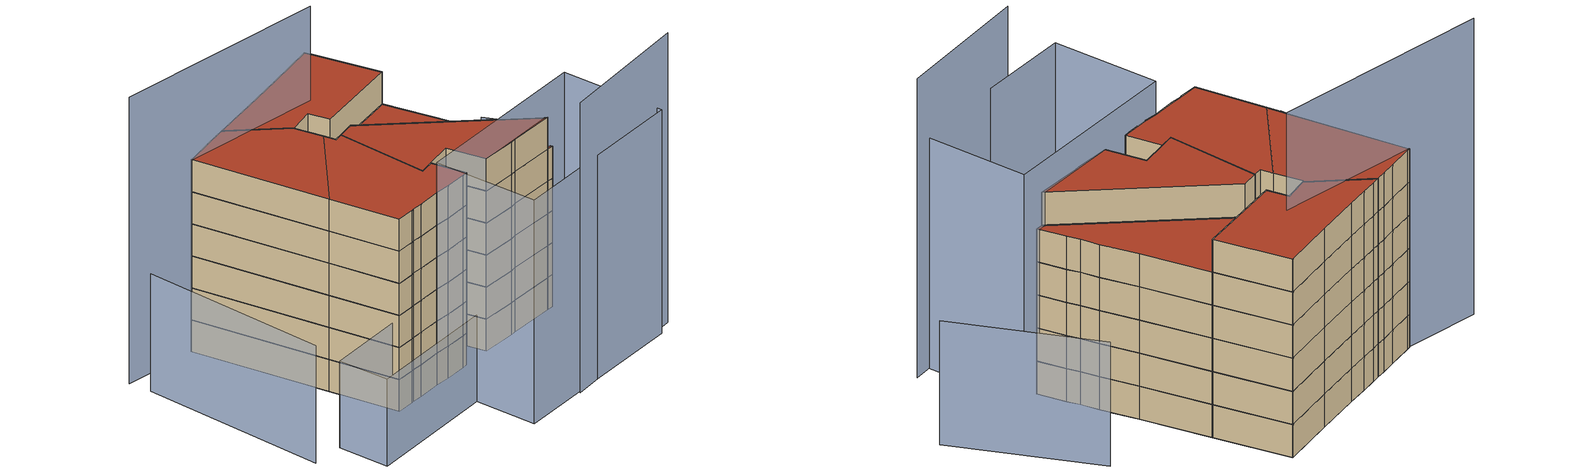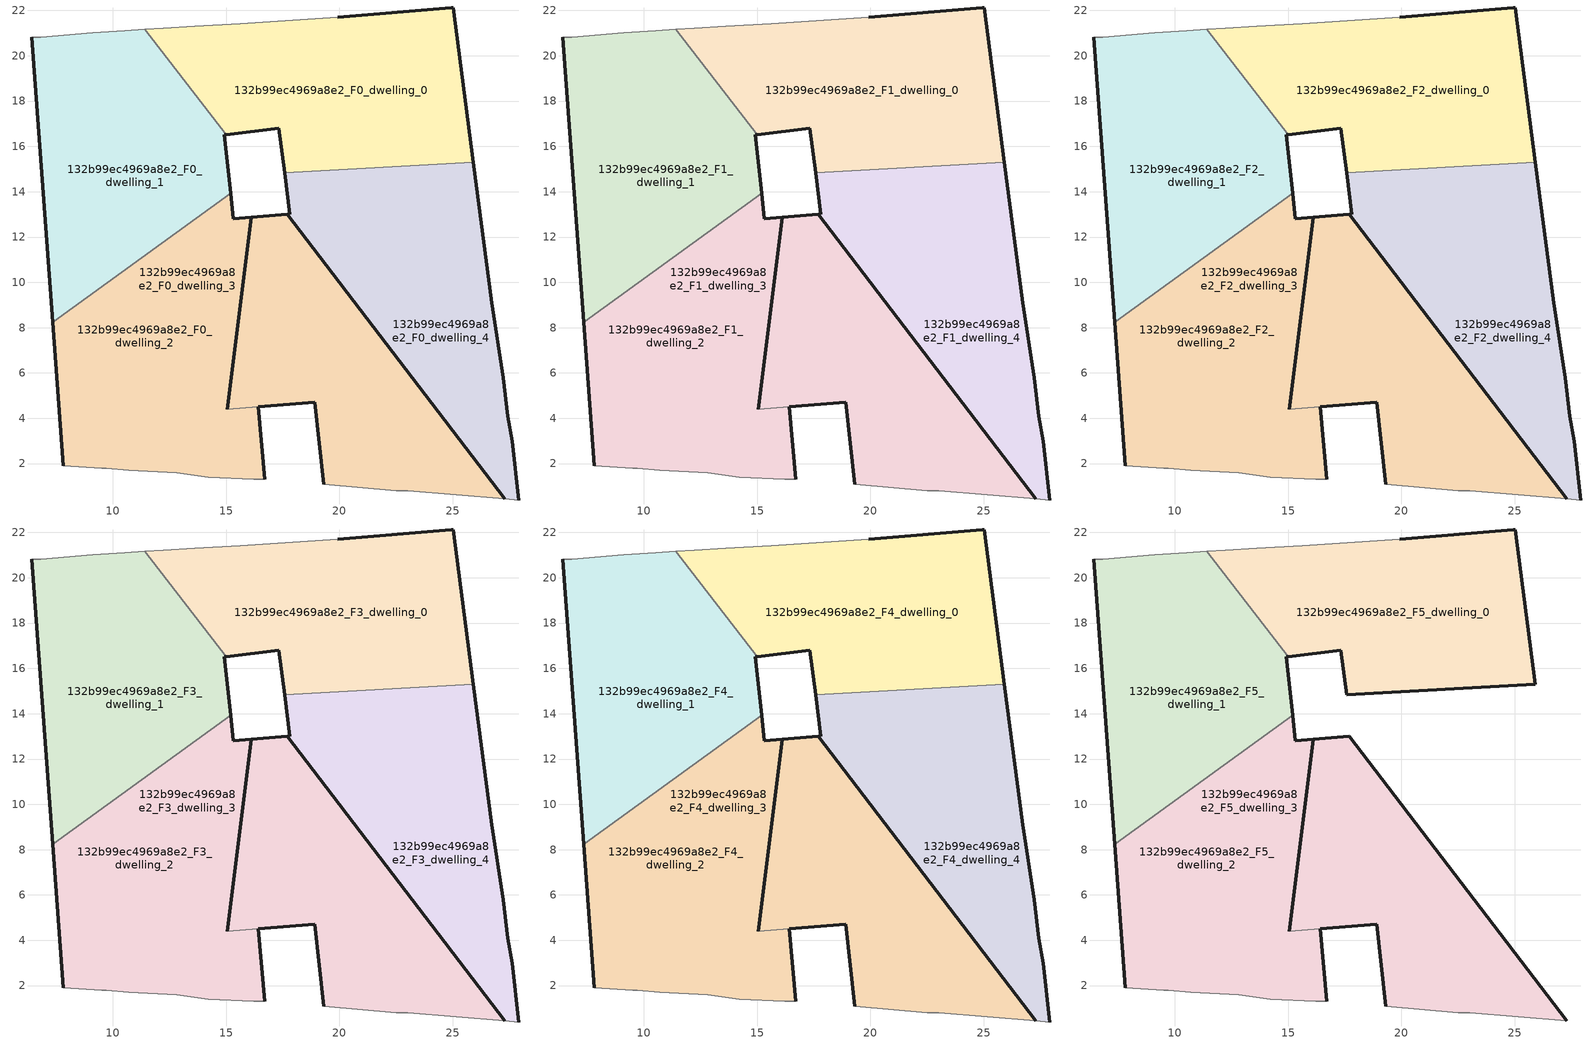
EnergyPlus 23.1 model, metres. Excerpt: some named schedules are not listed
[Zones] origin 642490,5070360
132b99ec4969a8e2_F0_dwelling_0
 floor ground (EU_floor_Construction): 25.91,15.31 25.02,22.11 24.93,22.11 19.92,21.71 15.62,21.41 13.62,21.31 12.21,21.21 11.42,21.17 15,16.52 17.32,16.81 17.57,14.84 z0
 wall outside (EU_wall_Construction): 19.92,21.71 24.93,22.11 25.02,22.11 25.91,15.31 / 17.57,14.84 17.32,16.81 15,16.52 z0:3
 wall adiabatic (EU_wall_Construction): 11.42,21.17 12.21,21.21 13.62,21.31 15.62,21.41 19.92,21.71 z0:3
 wall to 132b99ec4969a8e2_F0_dwelling_4 (EU_wall_Construction): 25.91,15.31 17.57,14.84 z0:3
 wall to 132b99ec4969a8e2_F0_dwelling_1 (EU_wall_Construction): 15,16.52 11.42,21.17 z0:3
132b99ec4969a8e2_F0_dwelling_1
 floor ground (EU_floor_Construction): 15.19,13.93 14.92,16.51 15,16.52 11.42,21.17 10.51,21.11 9.11,21.01 6.81,20.81 6.41,20.81 7.34,8.24 z0
 wall outside (EU_wall_Construction): 15,16.52 14.92,16.51 15.19,13.93 / 7.34,8.24 6.41,20.81 z0:3
 wall adiabatic (EU_wall_Construction): 6.41,20.81 6.81,20.81 9.11,21.01 10.51,21.11 11.42,21.17 z0:3
 wall to 132b99ec4969a8e2_F0_dwelling_2 (EU_wall_Construction): 15.19,13.93 7.34,8.24 z0:3
132b99ec4969a8e2_F0_dwelling_2
 floor ground (EU_floor_Construction): 16.71,1.3 16.41,4.5 15.04,4.39 16.02,12.15 16.11,12.87 15.31,12.81 15.19,13.93 7.34,8.24 7.81,1.9 9.51,1.8 9.71,1.8 10.71,1.7 12.81,1.6 14.21,1.4 16.21,1.3 z0; 15.04,4.39 16.11,12.87 16.02,12.15 z0; 27.3,0.44 17.7,13 16.11,12.87 15.04,4.39 16.41,4.5 16.42,4.5 18.92,4.7 19.31,1.09 22.52,0.79 23.02,0.79 z0
 wall outside (EU_wall_Construction): 7.81,1.9 7.34,8.24 / 15.19,13.93 15.31,12.81 16.11,12.87 15.05,4.39 / 16.41,4.5 16.71,1.3 z0:3
 wall adiabatic (EU_wall_Construction): 16.71,1.3 16.21,1.3 14.21,1.4 12.81,1.6 10.71,1.7 9.71,1.8 9.51,1.8 7.81,1.9 z0:3
 wall to 132b99ec4969a8e2_F0_dwelling_3 (EU_wall_Construction): 15.04,4.39 16.41,4.5 z0:3
132b99ec4969a8e2_F0_dwelling_3
 floor ground (EU_floor_Construction): 16.71,1.3 16.41,4.5 15.04,4.39 16.02,12.15 16.11,12.87 15.31,12.81 15.19,13.93 7.34,8.24 7.81,1.9 9.51,1.8 9.71,1.8 10.71,1.7 12.81,1.6 14.21,1.4 16.21,1.3 z0; 15.04,4.39 16.11,12.87 16.02,12.15 z0; 27.3,0.44 17.7,13 16.11,12.87 15.04,4.39 16.41,4.5 16.42,4.5 18.92,4.7 19.31,1.09 22.52,0.79 23.02,0.79 z0
 wall outside (EU_wall_Construction): 15.05,4.39 16.02,12.15 16.11,12.87 17.7,13 / 19.31,1.09 18.92,4.7 16.42,4.5 16.41,4.5 / 17.71,13 27.3,0.44 z0:3
 wall adiabatic (EU_wall_Construction): 27.3,0.44 23.02,0.79 22.52,0.79 19.31,1.09 z0:3
132b99ec4969a8e2_F0_dwelling_4
 floor ground (EU_floor_Construction): 27.92,0.39 27.62,3 27.42,4.1 27.22,5.8 26.72,9.1 25.91,15.31 17.57,14.84 17.82,13 17.7,13 27.3,0.44 z0
 wall outside (EU_wall_Construction): 17.7,13 17.82,13 17.57,14.84 / 25.91,15.31 26.72,9.1 27.22,5.8 27.42,4.1 27.62,3 27.92,0.39 / 27.3,0.44 17.71,13 z0:3
 wall adiabatic (EU_wall_Construction): 27.92,0.39 27.3,0.44 z0:3
132b99ec4969a8e2_F1_dwelling_0
 floor to 132b99ec4969a8e2_F0_dwelling_0 (EU_floor_Construction): 25.91,15.31 25.02,22.11 24.92,22.11 19.92,21.71 15.62,21.41 13.62,21.31 12.21,21.21 11.42,21.17 15,16.52 17.32,16.81 17.57,14.84 z3
 wall outside (EU_wall_Construction): 19.92,21.71 24.93,22.11 25.02,22.11 25.91,15.31 / 17.57,14.84 17.32,16.81 15,16.52 z3:6
 wall adiabatic (EU_wall_Construction): 11.42,21.17 12.21,21.21 13.62,21.31 15.62,21.41 19.92,21.71 z3:6
 wall to 132b99ec4969a8e2_F1_dwelling_4 (EU_wall_Construction): 25.91,15.31 17.57,14.84 z3:6
 wall to 132b99ec4969a8e2_F1_dwelling_1 (EU_wall_Construction): 15,16.52 11.42,21.17 z3:6
132b99ec4969a8e2_F1_dwelling_1
 floor to 132b99ec4969a8e2_F0_dwelling_1 (EU_floor_Construction): 15.19,13.93 14.92,16.51 15,16.52 11.42,21.17 10.51,21.11 9.11,21.01 6.81,20.81 6.41,20.81 7.34,8.24 z3
 wall outside (EU_wall_Construction): 15,16.52 14.92,16.51 15.19,13.93 / 7.34,8.24 6.41,20.81 z3:6
 wall adiabatic (EU_wall_Construction): 6.41,20.81 6.81,20.81 9.11,21.01 10.51,21.11 11.42,21.17 z3:6
 wall to 132b99ec4969a8e2_F1_dwelling_2 (EU_wall_Construction): 15.19,13.93 7.34,8.24 z3:6
132b99ec4969a8e2_F1_dwelling_2
 floor outside (EU_floor_Construction): 27.3,0.44 17.7,13 16.11,12.87 15.04,4.39 16.41,4.5 16.42,4.5 18.92,4.7 19.31,1.09 22.52,0.79 23.02,0.79 z3; 16.71,1.3 16.41,4.5 15.04,4.39 16.02,12.15 16.11,12.87 15.31,12.81 15.19,13.93 7.34,8.24 7.81,1.9 9.51,1.8 9.71,1.8 10.71,1.7 12.81,1.6 14.21,1.4 16.21,1.3 z3; 15.04,4.39 16.11,12.87 16.02,12.15 z3
 wall outside (EU_wall_Construction): 7.81,1.9 7.34,8.24 / 15.19,13.93 15.31,12.81 16.11,12.87 15.05,4.39 / 16.41,4.5 16.71,1.3 z3:6
 wall adiabatic (EU_wall_Construction): 16.71,1.3 16.21,1.3 14.21,1.4 12.81,1.6 10.71,1.7 9.71,1.8 9.51,1.8 7.81,1.9 z3:6
 wall to 132b99ec4969a8e2_F1_dwelling_3 (EU_wall_Construction): 15.04,4.39 16.41,4.5 z3:6
132b99ec4969a8e2_F1_dwelling_3
 floor to 132b99ec4969a8e2_F0_dwelling_3 (EU_floor_Construction): 16.71,1.3 16.41,4.5 15.04,4.39 16.02,12.15 16.11,12.87 15.31,12.81 15.19,13.93 7.34,8.24 7.81,1.9 9.51,1.8 9.71,1.8 10.71,1.7 12.81,1.6 14.21,1.4 16.21,1.3 z3; 15.04,4.39 16.11,12.87 16.02,12.15 z3; 27.3,0.44 17.7,13 16.11,12.87 15.04,4.39 16.41,4.5 16.42,4.5 18.92,4.7 19.31,1.09 22.52,0.79 23.02,0.79 z3
 wall outside (EU_wall_Construction): 15.05,4.39 16.02,12.15 16.11,12.87 17.7,13 / 19.31,1.09 18.92,4.7 16.42,4.5 16.41,4.5 / 17.71,13 27.3,0.44 z3:6
 wall adiabatic (EU_wall_Construction): 27.3,0.44 23.02,0.79 22.52,0.79 19.31,1.09 z3:6
132b99ec4969a8e2_F1_dwelling_4
 floor to 132b99ec4969a8e2_F0_dwelling_4 (EU_floor_Construction): 27.92,0.39 27.62,3 27.42,4.1 27.22,5.8 26.72,9.1 25.91,15.31 17.57,14.84 17.82,13 17.7,13 27.3,0.44 z3
 wall outside (EU_wall_Construction): 17.7,13 17.82,13 17.57,14.84 / 25.91,15.31 26.72,9.1 27.22,5.8 27.42,4.1 27.62,3 27.92,0.39 / 27.3,0.44 17.71,13 z3:6
 wall adiabatic (EU_wall_Construction): 27.92,0.39 27.3,0.44 z3:6
132b99ec4969a8e2_F2_dwelling_0
 floor to 132b99ec4969a8e2_F1_dwelling_0 (EU_floor_Construction): 25.91,15.31 25.02,22.11 24.92,22.11 19.92,21.71 15.62,21.41 13.62,21.31 12.21,21.21 11.42,21.17 15,16.52 17.32,16.81 17.57,14.84 z6
 wall outside (EU_wall_Construction): 19.92,21.71 24.93,22.11 25.02,22.11 25.91,15.31 / 17.57,14.84 17.32,16.81 15,16.52 z6:9
 wall adiabatic (EU_wall_Construction): 11.42,21.17 12.21,21.21 13.62,21.31 15.62,21.41 19.92,21.71 z6:9
 wall to 132b99ec4969a8e2_F2_dwelling_4 (EU_wall_Construction): 25.91,15.31 17.57,14.84 z6:9
 wall to 132b99ec4969a8e2_F2_dwelling_1 (EU_wall_Construction): 15,16.52 11.42,21.17 z6:9
132b99ec4969a8e2_F2_dwelling_1
 floor to 132b99ec4969a8e2_F1_dwelling_1 (EU_floor_Construction): 15.19,13.93 14.92,16.51 15,16.52 11.42,21.17 10.51,21.11 9.11,21.01 6.81,20.81 6.41,20.81 7.34,8.24 z6
 wall outside (EU_wall_Construction): 15,16.52 14.92,16.51 15.19,13.93 / 7.34,8.24 6.41,20.81 z6:9
 wall adiabatic (EU_wall_Construction): 6.41,20.81 6.81,20.81 9.11,21.01 10.51,21.11 11.42,21.17 z6:9
 wall to 132b99ec4969a8e2_F2_dwelling_2 (EU_wall_Construction): 15.19,13.93 7.34,8.24 z6:9
132b99ec4969a8e2_F2_dwelling_2
 floor outside (EU_floor_Construction): 27.3,0.44 17.7,13 16.11,12.87 15.04,4.39 16.41,4.5 16.42,4.5 18.92,4.7 19.31,1.09 22.52,0.79 23.02,0.79 z6; 16.71,1.3 16.41,4.5 15.04,4.39 16.02,12.15 16.11,12.87 15.31,12.81 15.19,13.93 7.34,8.24 7.81,1.9 9.51,1.8 9.71,1.8 10.71,1.7 12.81,1.6 14.21,1.4 16.21,1.3 z6; 15.04,4.39 16.11,12.87 16.02,12.15 z6
 wall outside (EU_wall_Construction): 7.81,1.9 7.34,8.24 / 15.19,13.93 15.31,12.81 16.11,12.87 15.05,4.39 / 16.41,4.5 16.71,1.3 z6:9
 wall adiabatic (EU_wall_Construction): 16.71,1.3 16.21,1.3 14.21,1.4 12.81,1.6 10.71,1.7 9.71,1.8 9.51,1.8 7.81,1.9 z6:9
 wall to 132b99ec4969a8e2_F2_dwelling_3 (EU_wall_Construction): 15.04,4.39 16.41,4.5 z6:9
132b99ec4969a8e2_F2_dwelling_3
 floor to 132b99ec4969a8e2_F1_dwelling_3 (EU_floor_Construction): 16.71,1.3 16.41,4.5 15.04,4.39 16.02,12.15 16.11,12.87 15.31,12.81 15.19,13.93 7.34,8.24 7.81,1.9 9.51,1.8 9.71,1.8 10.71,1.7 12.81,1.6 14.21,1.4 16.21,1.3 z6; 15.04,4.39 16.11,12.87 16.02,12.15 z6; 27.3,0.44 17.7,13 16.11,12.87 15.04,4.39 16.41,4.5 16.42,4.5 18.92,4.7 19.31,1.09 22.52,0.79 23.02,0.79 z6
 wall outside (EU_wall_Construction): 15.05,4.39 16.02,12.15 16.11,12.87 17.7,13 / 19.31,1.09 18.92,4.7 16.42,4.5 16.41,4.5 / 17.71,13 27.3,0.44 z6:9
 wall adiabatic (EU_wall_Construction): 27.3,0.44 23.02,0.79 22.52,0.79 19.31,1.09 z6:9
132b99ec4969a8e2_F2_dwelling_4
 floor to 132b99ec4969a8e2_F1_dwelling_4 (EU_floor_Construction): 27.92,0.39 27.62,3 27.42,4.1 27.22,5.8 26.72,9.1 25.91,15.31 17.57,14.84 17.82,13 17.7,13 27.3,0.44 z6
 wall outside (EU_wall_Construction): 17.7,13 17.82,13 17.57,14.84 / 25.91,15.31 26.72,9.1 27.22,5.8 27.42,4.1 27.62,3 27.92,0.39 / 27.3,0.44 17.71,13 z6:9
 wall adiabatic (EU_wall_Construction): 27.92,0.39 27.3,0.44 z6:9
132b99ec4969a8e2_F3_dwelling_0
 floor to 132b99ec4969a8e2_F2_dwelling_0 (EU_floor_Construction): 25.91,15.31 25.02,22.11 24.92,22.11 19.92,21.71 15.62,21.41 13.62,21.31 12.21,21.21 11.42,21.17 15,16.52 17.32,16.81 17.57,14.84 z9
 wall outside (EU_wall_Construction): 19.92,21.71 24.93,22.11 25.02,22.11 25.91,15.31 / 17.57,14.84 17.32,16.81 15,16.52 z9:12
 wall adiabatic (EU_wall_Construction): 11.42,21.17 12.21,21.21 13.62,21.31 15.62,21.41 19.92,21.71 z9:12
 wall to 132b99ec4969a8e2_F3_dwelling_4 (EU_wall_Construction): 25.91,15.31 17.57,14.84 z9:12
 wall to 132b99ec4969a8e2_F3_dwelling_1 (EU_wall_Construction): 15,16.52 11.42,21.17 z9:12
132b99ec4969a8e2_F3_dwelling_1
 floor to 132b99ec4969a8e2_F2_dwelling_1 (EU_floor_Construction): 15.19,13.93 14.92,16.51 15,16.52 11.42,21.17 10.51,21.11 9.11,21.01 6.81,20.81 6.41,20.81 7.34,8.24 z9
 wall outside (EU_wall_Construction): 15,16.52 14.92,16.51 15.19,13.93 / 7.34,8.24 6.41,20.81 z9:12
 wall adiabatic (EU_wall_Construction): 6.41,20.81 6.81,20.81 9.11,21.01 10.51,21.11 11.42,21.17 z9:12
 wall to 132b99ec4969a8e2_F3_dwelling_2 (EU_wall_Construction): 15.19,13.93 7.34,8.24 z9:12
132b99ec4969a8e2_F3_dwelling_2
 floor outside (EU_floor_Construction): 27.3,0.44 17.7,13 16.11,12.87 15.04,4.39 16.41,4.5 16.42,4.5 18.92,4.7 19.31,1.09 22.52,0.79 23.02,0.79 z9; 16.71,1.3 16.41,4.5 15.04,4.39 16.02,12.15 16.11,12.87 15.31,12.81 15.19,13.93 7.34,8.24 7.81,1.9 9.51,1.8 9.71,1.8 10.71,1.7 12.81,1.6 14.21,1.4 16.21,1.3 z9; 15.04,4.39 16.11,12.87 16.02,12.15 z9
 wall outside (EU_wall_Construction): 7.81,1.9 7.34,8.24 / 15.19,13.93 15.31,12.81 16.11,12.87 15.05,4.39 / 16.41,4.5 16.71,1.3 z9:12
 wall adiabatic (EU_wall_Construction): 16.71,1.3 16.21,1.3 14.21,1.4 12.81,1.6 10.71,1.7 9.71,1.8 9.51,1.8 7.81,1.9 z9:12
 wall to 132b99ec4969a8e2_F3_dwelling_3 (EU_wall_Construction): 15.04,4.39 16.41,4.5 z9:12
132b99ec4969a8e2_F3_dwelling_3
 floor to 132b99ec4969a8e2_F2_dwelling_3 (EU_floor_Construction): 16.71,1.3 16.41,4.5 15.04,4.39 16.02,12.15 16.11,12.87 15.31,12.81 15.19,13.93 7.34,8.24 7.81,1.9 9.51,1.8 9.71,1.8 10.71,1.7 12.81,1.6 14.21,1.4 16.21,1.3 z9; 15.04,4.39 16.11,12.87 16.02,12.15 z9; 27.3,0.44 17.7,13 16.11,12.87 15.04,4.39 16.41,4.5 16.42,4.5 18.92,4.7 19.31,1.09 22.52,0.79 23.02,0.79 z9
 wall outside (EU_wall_Construction): 15.05,4.39 16.02,12.15 16.11,12.87 17.7,13 / 19.31,1.09 18.92,4.7 16.42,4.5 16.41,4.5 / 17.71,13 27.3,0.44 z9:12
 wall adiabatic (EU_wall_Construction): 27.3,0.44 23.02,0.79 22.52,0.79 19.31,1.09 z9:12
132b99ec4969a8e2_F3_dwelling_4
 floor to 132b99ec4969a8e2_F2_dwelling_4 (EU_floor_Construction): 27.92,0.39 27.62,3 27.42,4.1 27.22,5.8 26.72,9.1 25.91,15.31 17.57,14.84 17.82,13 17.7,13 27.3,0.44 z9
 wall outside (EU_wall_Construction): 17.7,13 17.82,13 17.57,14.84 / 25.91,15.31 26.72,9.1 27.22,5.8 27.42,4.1 27.62,3 27.92,0.39 / 27.3,0.44 17.71,13 z9:12
 wall adiabatic (EU_wall_Construction): 27.92,0.39 27.3,0.44 z9:12
132b99ec4969a8e2_F4_dwelling_0
 floor to 132b99ec4969a8e2_F3_dwelling_0 (EU_floor_Construction): 25.91,15.31 25.02,22.11 24.92,22.11 19.92,21.71 15.62,21.41 13.62,21.31 12.21,21.21 11.42,21.17 15,16.52 17.32,16.81 17.57,14.84 z12
 wall outside (EU_wall_Construction): 19.92,21.71 24.93,22.11 25.02,22.11 25.91,15.31 / 17.57,14.84 17.32,16.81 15,16.52 z12:15
 wall adiabatic (EU_wall_Construction): 11.42,21.17 12.21,21.21 13.62,21.31 15.62,21.41 19.92,21.71 z12:15
 wall to 132b99ec4969a8e2_F4_dwelling_4 (EU_wall_Construction): 25.91,15.31 17.57,14.84 z12:15
 wall to 132b99ec4969a8e2_F4_dwelling_1 (EU_wall_Construction): 15,16.52 11.42,21.17 z12:15
132b99ec4969a8e2_F4_dwelling_1
 floor to 132b99ec4969a8e2_F3_dwelling_1 (EU_floor_Construction): 15.19,13.93 14.92,16.51 15,16.52 11.42,21.17 10.51,21.11 9.11,21.01 6.81,20.81 6.41,20.81 7.34,8.24 z12
 wall outside (EU_wall_Construction): 15,16.52 14.92,16.51 15.19,13.93 / 7.34,8.24 6.41,20.81 z12:15
 wall adiabatic (EU_wall_Construction): 6.41,20.81 6.81,20.81 9.11,21.01 10.51,21.11 11.42,21.17 z12:15
 wall to 132b99ec4969a8e2_F4_dwelling_2 (EU_wall_Construction): 15.19,13.93 7.34,8.24 z12:15
132b99ec4969a8e2_F4_dwelling_2
 floor outside (EU_floor_Construction): 27.3,0.44 17.7,13 16.11,12.87 15.04,4.39 16.41,4.5 16.42,4.5 18.92,4.7 19.31,1.09 22.52,0.79 23.02,0.79 z12; 16.71,1.3 16.41,4.5 15.04,4.39 16.02,12.15 16.11,12.87 15.31,12.81 15.19,13.93 7.34,8.24 7.81,1.9 9.51,1.8 9.71,1.8 10.71,1.7 12.81,1.6 14.21,1.4 16.21,1.3 z12; 15.04,4.39 16.11,12.87 16.02,12.15 z12
 wall outside (EU_wall_Construction): 7.81,1.9 7.34,8.24 / 15.19,13.93 15.31,12.81 16.11,12.87 15.05,4.39 / 16.41,4.5 16.71,1.3 z12:15
 wall adiabatic (EU_wall_Construction): 16.71,1.3 16.21,1.3 14.21,1.4 12.81,1.6 10.71,1.7 9.71,1.8 9.51,1.8 7.81,1.9 z12:15
 wall to 132b99ec4969a8e2_F4_dwelling_3 (EU_wall_Construction): 15.04,4.39 16.41,4.5 z12:15
132b99ec4969a8e2_F4_dwelling_3
 floor to 132b99ec4969a8e2_F3_dwelling_3 (EU_floor_Construction): 16.71,1.3 16.41,4.5 15.04,4.39 16.02,12.15 16.11,12.87 15.31,12.81 15.19,13.93 7.34,8.24 7.81,1.9 9.51,1.8 9.71,1.8 10.71,1.7 12.81,1.6 14.21,1.4 16.21,1.3 z12; 15.04,4.39 16.11,12.87 16.02,12.15 z12; 27.3,0.44 17.7,13 16.11,12.87 15.04,4.39 16.41,4.5 16.42,4.5 18.92,4.7 19.31,1.09 22.52,0.79 23.02,0.79 z12
 wall outside (EU_wall_Construction): 15.05,4.39 16.02,12.15 16.11,12.87 17.7,13 / 19.31,1.09 18.92,4.7 16.42,4.5 16.41,4.5 / 17.71,13 27.3,0.44 z12:15
 wall adiabatic (EU_wall_Construction): 27.3,0.44 23.02,0.79 22.52,0.79 19.31,1.09 z12:15
132b99ec4969a8e2_F4_dwelling_4
 floor to 132b99ec4969a8e2_F3_dwelling_4 (EU_floor_Construction): 27.92,0.39 27.62,3 27.42,4.1 27.22,5.8 26.72,9.1 25.91,15.31 17.57,14.84 17.82,13 17.7,13 27.3,0.44 z12
 wall outside (EU_wall_Construction): 17.7,13 17.82,13 17.57,14.84 / 25.91,15.31 26.72,9.1 27.22,5.8 27.42,4.1 27.62,3 27.92,0.39 / 27.3,0.44 17.71,13 z12:15
 wall adiabatic (EU_wall_Construction): 27.92,0.39 27.3,0.44 z12:15
 roof outside (EU_roof_Construction): 25.91,15.31 26.72,9.1 27.22,5.8 27.42,4.1 27.62,3 27.92,0.39 27.3,0.44 17.7,13 17.82,13 17.57,14.84 z15
132b99ec4969a8e2_F5_dwelling_0
 floor to 132b99ec4969a8e2_F4_dwelling_0 (EU_floor_Construction): 25.91,15.31 25.02,22.11 24.92,22.11 19.92,21.71 15.62,21.41 13.62,21.31 12.21,21.21 11.42,21.17 15,16.52 17.32,16.81 17.57,14.84 z15
 wall outside (EU_wall_Construction): 19.92,21.71 24.93,22.11 25.02,22.11 25.91,15.31 17.57,14.84 17.32,16.81 15,16.52 z15:18
 wall adiabatic (EU_wall_Construction): 11.42,21.17 12.21,21.21 13.62,21.31 15.62,21.41 19.92,21.71 z15:18
 wall to 132b99ec4969a8e2_F5_dwelling_1 (EU_wall_Construction): 15,16.52 11.42,21.17 z15:18
 roof outside (EU_roof_Construction): 25.02,22.11 25.91,15.31 17.57,14.84 17.32,16.81 15,16.52 11.42,21.17 12.21,21.21 13.62,21.31 15.62,21.41 19.92,21.71 24.93,22.11 z18
132b99ec4969a8e2_F5_dwelling_1
 floor to 132b99ec4969a8e2_F4_dwelling_1 (EU_floor_Construction): 15.19,13.93 14.92,16.51 15,16.52 11.42,21.17 10.51,21.11 9.11,21.01 6.81,20.81 6.41,20.81 7.34,8.24 z15
 wall outside (EU_wall_Construction): 15,16.52 14.92,16.51 15.19,13.93 / 7.34,8.24 6.41,20.81 z15:18
 wall adiabatic (EU_wall_Construction): 6.41,20.81 6.81,20.81 9.11,21.01 10.51,21.11 11.42,21.17 z15:18
 wall to 132b99ec4969a8e2_F5_dwelling_2 (EU_wall_Construction): 15.19,13.93 7.34,8.24 z15:18
 roof outside (EU_roof_Construction): 11.42,21.17 15,16.52 14.92,16.51 15.19,13.93 7.34,8.24 6.41,20.81 6.81,20.81 9.11,21.01 10.51,21.11 z18
132b99ec4969a8e2_F5_dwelling_2
 floor outside (EU_floor_Construction): 27.3,0.44 17.7,13 16.11,12.87 15.04,4.39 16.41,4.5 16.42,4.5 18.92,4.7 19.31,1.09 22.52,0.79 23.02,0.79 z15; 16.71,1.3 16.41,4.5 15.04,4.39 16.02,12.15 16.11,12.87 15.31,12.81 15.19,13.93 7.34,8.24 7.81,1.9 9.51,1.8 9.71,1.8 10.71,1.7 12.81,1.6 14.21,1.4 16.21,1.3 z15; 15.04,4.39 16.11,12.87 16.02,12.15 z15
 wall outside (EU_wall_Construction): 7.81,1.9 7.34,8.24 / 15.19,13.93 15.31,12.81 16.11,12.87 15.05,4.39 / 16.41,4.5 16.71,1.3 z15:18
 wall adiabatic (EU_wall_Construction): 16.71,1.3 16.21,1.3 14.21,1.4 12.81,1.6 10.71,1.7 9.71,1.8 9.51,1.8 7.81,1.9 z15:18
 wall to 132b99ec4969a8e2_F5_dwelling_3 (EU_wall_Construction): 15.04,4.39 16.41,4.5 z15:18
 roof outside (EU_roof_Construction): 16.11,12.87 15.04,4.39 16.02,12.15 z18; 16.11,12.87 16.02,12.15 15.04,4.39 16.41,4.5 16.71,1.3 16.21,1.3 14.21,1.4 12.81,1.6 10.71,1.7 9.71,1.8 9.51,1.8 7.81,1.9 7.34,8.24 15.19,13.93 15.31,12.81 z18; 17.7,13 27.3,0.44 23.02,0.79 22.52,0.79 19.31,1.09 18.92,4.7 16.42,4.5 16.41,4.5 15.04,4.39 16.11,12.87 z18
132b99ec4969a8e2_F5_dwelling_3
 floor to 132b99ec4969a8e2_F4_dwelling_3 (EU_floor_Construction): 16.71,1.3 16.41,4.5 15.04,4.39 16.02,12.15 16.11,12.87 15.31,12.81 15.19,13.93 7.34,8.24 7.81,1.9 9.51,1.8 9.71,1.8 10.71,1.7 12.81,1.6 14.21,1.4 16.21,1.3 z15; 15.04,4.39 16.11,12.87 16.02,12.15 z15; 27.3,0.44 17.7,13 16.11,12.87 15.04,4.39 16.41,4.5 16.42,4.5 18.92,4.7 19.31,1.09 22.52,0.79 23.02,0.79 z15
 wall outside (EU_wall_Construction): 15.05,4.39 16.02,12.15 16.11,12.87 17.7,13 27.3,0.44 / 19.31,1.09 18.92,4.7 16.42,4.5 16.41,4.5 z15:18
 wall adiabatic (EU_wall_Construction): 27.3,0.44 23.02,0.79 22.52,0.79 19.31,1.09 z15:18
 roof outside (EU_roof_Construction): 16.11,12.87 15.04,4.39 16.02,12.15 z18; 16.11,12.87 16.02,12.15 15.04,4.39 16.41,4.5 16.71,1.3 16.21,1.3 14.21,1.4 12.81,1.6 10.71,1.7 9.71,1.8 9.51,1.8 7.81,1.9 7.34,8.24 15.19,13.93 15.31,12.81 z18; 17.7,13 27.3,0.44 23.02,0.79 22.52,0.79 19.31,1.09 18.92,4.7 16.42,4.5 16.41,4.5 15.04,4.39 16.11,12.87 z18
shading: 18.11,-8.61 30.92,-8.61 z0:27.1; 29.22,-9.13 12.17,-8.11 / 12.17,-8.11 12.74,1.54 / 12.74,1.54 29.8,0.51 / 29.8,0.51 29.22,-9.13 z0:20.9; 12.61,-2.41 0.37,-1.8 / 0.37,-1.8 0.6,2.9 / 0.6,2.9 12.85,2.29 / 12.85,2.29 12.61,-2.41 z0:8.1; 38.23,-1.81 33.71,10.96 z0:11.2; -0.37,20.21 -2.41,3.2 z0:11; 19.18,17.78 -0.37,22.29 z0:26.8
[Building]
EU S2 Campaign: North Axis=0; Terrain=City; Solar Distribution=FullExterior
[Site:Location]
Lyon-Bron: Latitude=45.75; Longitude=5; Time Zone=1; Elevation=198
[SizingPeriod:WeatherFileDays]
AnnualSizingPeriod: Begin Month=1; Begin Day of Month=1; End Month=12; End Day of Month=31; Day of Week for Start Day=Monday; Use Weather File Daylight Saving Period=No; Use Weather File Rain and Snow Indicators=No
[MATERIAL]
EU_InternalMass_Material: Roughness=MediumRough; Thickness=0.1; Conductivity=1; Density=1800; Specific Heat=900; Thermal Absorptance=0.9; Solar Absorptance=0.7; Visible Absorptance=0.7
[MATERIAL:NOMASS] Roughness=MediumRough; Thermal Absorptance=0.9; Solar Absorptance=0.7; Visible Absorptance=0.7
Name | Thermal Resistance
EU_wall_NoMass | 0.776494
EU_roof_NoMass | 0.486893
EU_floor_NoMass | 0.421597
[CONSTRUCTION]
EU_wall_Construction: EU_wall_NoMass
EU_roof_Construction: EU_roof_NoMass
EU_floor_Construction: EU_floor_NoMass
EU_InternalMass_Construction: EU_InternalMass_Material
[ZONE] Type=1; Multiplier=1; Ceiling Height=autocalculate; Floor Area=autocalculate; Part of Total Floor Area=Yes
Name | Volume
132b99ec4969a8e2_F0_dwelling_0 | 224.459
132b99ec4969a8e2_F1_dwelling_0; 132b99ec4969a8e2_F2_dwelling_0; 132b99ec4969a8e2_F3_dwelling_0; 132b99ec4969a8e2_F4_dwelling_0; 132b99ec4969a8e2_F5_dwelling_0 | 224.457
132b99ec4969a8e2_F0_dwelling_1 | 224.477
132b99ec4969a8e2_F1_dwelling_1; 132b99ec4969a8e2_F2_dwelling_1; 132b99ec4969a8e2_F3_dwelling_1; 132b99ec4969a8e2_F4_dwelling_1; 132b99ec4969a8e2_F5_dwelling_1 | 224.478
132b99ec4969a8e2_F0_dwelling_2; 132b99ec4969a8e2_F1_dwelling_2; 132b99ec4969a8e2_F2_dwelling_2; 132b99ec4969a8e2_F3_dwelling_2; 132b99ec4969a8e2_F4_dwelling_2; 132b99ec4969a8e2_F5_dwelling_2; 132b99ec4969a8e2_F0_dwelling_3; 132b99ec4969a8e2_F1_dwelling_3; 132b99ec4969a8e2_F2_dwelling_3; 132b99ec4969a8e2_F3_dwelling_3; 132b99ec4969a8e2_F4_dwelling_3; 132b99ec4969a8e2_F5_dwelling_3 | 448.927
132b99ec4969a8e2_F0_dwelling_4 | 224.462
132b99ec4969a8e2_F1_dwelling_4; 132b99ec4969a8e2_F2_dwelling_4; 132b99ec4969a8e2_F3_dwelling_4; 132b99ec4969a8e2_F4_dwelling_4 | 224.463
[INTERNALMASS] Construction=EU_InternalMass_Construction
Name | Zone or ZoneList | Surface Area
132b99ec4969a8e2_F0_dwelling_0_EU_InternalMass | 132b99ec4969a8e2_F0_dwelling_0 | 74.8193
132b99ec4969a8e2_F0_dwelling_1_EU_InternalMass | 132b99ec4969a8e2_F0_dwelling_1 | 74.826
132b99ec4969a8e2_F0_dwelling_2_EU_InternalMass | 132b99ec4969a8e2_F0_dwelling_2 | 80.1559
132b99ec4969a8e2_F0_dwelling_3_EU_InternalMass | 132b99ec4969a8e2_F0_dwelling_3 | 69.4861
132b99ec4969a8e2_F0_dwelling_4_EU_InternalMass | 132b99ec4969a8e2_F0_dwelling_4 | 74.8211
132b99ec4969a8e2_F1_dwelling_0_EU_InternalMass | 132b99ec4969a8e2_F1_dwelling_0 | 74.8193
132b99ec4969a8e2_F1_dwelling_1_EU_InternalMass | 132b99ec4969a8e2_F1_dwelling_1 | 74.826
132b99ec4969a8e2_F1_dwelling_2_EU_InternalMass | 132b99ec4969a8e2_F1_dwelling_2 | 80.1559
132b99ec4969a8e2_F1_dwelling_3_EU_InternalMass | 132b99ec4969a8e2_F1_dwelling_3 | 69.4861
132b99ec4969a8e2_F1_dwelling_4_EU_InternalMass | 132b99ec4969a8e2_F1_dwelling_4 | 74.8211
132b99ec4969a8e2_F2_dwelling_0_EU_InternalMass | 132b99ec4969a8e2_F2_dwelling_0 | 74.8193
132b99ec4969a8e2_F2_dwelling_1_EU_InternalMass | 132b99ec4969a8e2_F2_dwelling_1 | 74.826
132b99ec4969a8e2_F2_dwelling_2_EU_InternalMass | 132b99ec4969a8e2_F2_dwelling_2 | 80.1559
132b99ec4969a8e2_F2_dwelling_3_EU_InternalMass | 132b99ec4969a8e2_F2_dwelling_3 | 69.4861
132b99ec4969a8e2_F2_dwelling_4_EU_InternalMass | 132b99ec4969a8e2_F2_dwelling_4 | 74.8211
132b99ec4969a8e2_F3_dwelling_0_EU_InternalMass | 132b99ec4969a8e2_F3_dwelling_0 | 74.8193
132b99ec4969a8e2_F3_dwelling_1_EU_InternalMass | 132b99ec4969a8e2_F3_dwelling_1 | 74.826
132b99ec4969a8e2_F3_dwelling_2_EU_InternalMass | 132b99ec4969a8e2_F3_dwelling_2 | 80.1559
132b99ec4969a8e2_F3_dwelling_3_EU_InternalMass | 132b99ec4969a8e2_F3_dwelling_3 | 69.4861
132b99ec4969a8e2_F3_dwelling_4_EU_InternalMass | 132b99ec4969a8e2_F3_dwelling_4 | 74.8211
132b99ec4969a8e2_F4_dwelling_0_EU_InternalMass | 132b99ec4969a8e2_F4_dwelling_0 | 74.8193
132b99ec4969a8e2_F4_dwelling_1_EU_InternalMass | 132b99ec4969a8e2_F4_dwelling_1 | 74.826
132b99ec4969a8e2_F4_dwelling_2_EU_InternalMass | 132b99ec4969a8e2_F4_dwelling_2 | 80.1559
132b99ec4969a8e2_F4_dwelling_3_EU_InternalMass | 132b99ec4969a8e2_F4_dwelling_3 | 69.4861
132b99ec4969a8e2_F4_dwelling_4_EU_InternalMass | 132b99ec4969a8e2_F4_dwelling_4 | 74.8211
132b99ec4969a8e2_F5_dwelling_0_EU_InternalMass | 132b99ec4969a8e2_F5_dwelling_0 | 92.9878
132b99ec4969a8e2_F5_dwelling_1_EU_InternalMass | 132b99ec4969a8e2_F5_dwelling_1 | 98.7828
132b99ec4969a8e2_F5_dwelling_2_EU_InternalMass | 132b99ec4969a8e2_F5_dwelling_2 | 88.2775
132b99ec4969a8e2_F5_dwelling_3_EU_InternalMass | 132b99ec4969a8e2_F5_dwelling_3 | 94.0645
[OTHEREQUIPMENT] Fuel Type=Electricity; Design Level Calculation Method=Watts/Area; Power per Zone Floor Area=1; Fraction Latent=0; Fraction Radiant=0; Fraction Lost=0; Carbon Dioxide Generation Rate=0; EndUse Subcategory=EU_Step8_InternalGains
Name | Zone or ZoneList or Space or SpaceList | Schedule
EU_Step8_InternalGain_132b99ec4969a8e2_F0_dwelling_0_f000 | 132b99ec4969a8e2_F0_dwelling_0 | EU_Step8_GainSchedule_132b99ec4969a8e2_F0_dwelling_0_f000
EU_Step8_InternalGain_132b99ec4969a8e2_F0_dwelling_1_f000 | 132b99ec4969a8e2_F0_dwelling_1 | EU_Step8_GainSchedule_132b99ec4969a8e2_F0_dwelling_1_f000
EU_Step8_InternalGain_132b99ec4969a8e2_F0_dwelling_2_f000 | 132b99ec4969a8e2_F0_dwelling_2 | EU_Step8_GainSchedule_132b99ec4969a8e2_F0_dwelling_2_f000
EU_Step8_InternalGain_132b99ec4969a8e2_F0_dwelling_3_f000 | 132b99ec4969a8e2_F0_dwelling_3 | EU_Step8_GainSchedule_132b99ec4969a8e2_F0_dwelling_3_f000
EU_Step8_InternalGain_132b99ec4969a8e2_F0_dwelling_4_f000 | 132b99ec4969a8e2_F0_dwelling_4 | EU_Step8_GainSchedule_132b99ec4969a8e2_F0_dwelling_4_f000
EU_Step8_InternalGain_132b99ec4969a8e2_F1_dwelling_0_f000 | 132b99ec4969a8e2_F1_dwelling_0 | EU_Step8_GainSchedule_132b99ec4969a8e2_F1_dwelling_0_f000
EU_Step8_InternalGain_132b99ec4969a8e2_F1_dwelling_1_f000 | 132b99ec4969a8e2_F1_dwelling_1 | EU_Step8_GainSchedule_132b99ec4969a8e2_F1_dwelling_1_f000
EU_Step8_InternalGain_132b99ec4969a8e2_F1_dwelling_2_f000 | 132b99ec4969a8e2_F1_dwelling_2 | EU_Step8_GainSchedule_132b99ec4969a8e2_F1_dwelling_2_f000
EU_Step8_InternalGain_132b99ec4969a8e2_F1_dwelling_3_f000 | 132b99ec4969a8e2_F1_dwelling_3 | EU_Step8_GainSchedule_132b99ec4969a8e2_F1_dwelling_3_f000
EU_Step8_InternalGain_132b99ec4969a8e2_F1_dwelling_4_f000 | 132b99ec4969a8e2_F1_dwelling_4 | EU_Step8_GainSchedule_132b99ec4969a8e2_F1_dwelling_4_f000
EU_Step8_InternalGain_132b99ec4969a8e2_F2_dwelling_0_f000 | 132b99ec4969a8e2_F2_dwelling_0 | EU_Step8_GainSchedule_132b99ec4969a8e2_F2_dwelling_0_f000
EU_Step8_InternalGain_132b99ec4969a8e2_F2_dwelling_1_f000 | 132b99ec4969a8e2_F2_dwelling_1 | EU_Step8_GainSchedule_132b99ec4969a8e2_F2_dwelling_1_f000
EU_Step8_InternalGain_132b99ec4969a8e2_F2_dwelling_2_f000 | 132b99ec4969a8e2_F2_dwelling_2 | EU_Step8_GainSchedule_132b99ec4969a8e2_F2_dwelling_2_f000
EU_Step8_InternalGain_132b99ec4969a8e2_F2_dwelling_3_f000 | 132b99ec4969a8e2_F2_dwelling_3 | EU_Step8_GainSchedule_132b99ec4969a8e2_F2_dwelling_3_f000
EU_Step8_InternalGain_132b99ec4969a8e2_F2_dwelling_4_f000 | 132b99ec4969a8e2_F2_dwelling_4 | EU_Step8_GainSchedule_132b99ec4969a8e2_F2_dwelling_4_f000
EU_Step8_InternalGain_132b99ec4969a8e2_F3_dwelling_0_f000 | 132b99ec4969a8e2_F3_dwelling_0 | EU_Step8_GainSchedule_132b99ec4969a8e2_F3_dwelling_0_f000
EU_Step8_InternalGain_132b99ec4969a8e2_F3_dwelling_1_f000 | 132b99ec4969a8e2_F3_dwelling_1 | EU_Step8_GainSchedule_132b99ec4969a8e2_F3_dwelling_1_f000
EU_Step8_InternalGain_132b99ec4969a8e2_F3_dwelling_2_f000 | 132b99ec4969a8e2_F3_dwelling_2 | EU_Step8_GainSchedule_132b99ec4969a8e2_F3_dwelling_2_f000
EU_Step8_InternalGain_132b99ec4969a8e2_F3_dwelling_3_f000 | 132b99ec4969a8e2_F3_dwelling_3 | EU_Step8_GainSchedule_132b99ec4969a8e2_F3_dwelling_3_f000
EU_Step8_InternalGain_132b99ec4969a8e2_F3_dwelling_4_f000 | 132b99ec4969a8e2_F3_dwelling_4 | EU_Step8_GainSchedule_132b99ec4969a8e2_F3_dwelling_4_f000
EU_Step8_InternalGain_132b99ec4969a8e2_F4_dwelling_0_f000 | 132b99ec4969a8e2_F4_dwelling_0 | EU_Step8_GainSchedule_132b99ec4969a8e2_F4_dwelling_0_f000
EU_Step8_InternalGain_132b99ec4969a8e2_F4_dwelling_1_f000 | 132b99ec4969a8e2_F4_dwelling_1 | EU_Step8_GainSchedule_132b99ec4969a8e2_F4_dwelling_1_f000
EU_Step8_InternalGain_132b99ec4969a8e2_F4_dwelling_2_f000 | 132b99ec4969a8e2_F4_dwelling_2 | EU_Step8_GainSchedule_132b99ec4969a8e2_F4_dwelling_2_f000
EU_Step8_InternalGain_132b99ec4969a8e2_F4_dwelling_3_f000 | 132b99ec4969a8e2_F4_dwelling_3 | EU_Step8_GainSchedule_132b99ec4969a8e2_F4_dwelling_3_f000
EU_Step8_InternalGain_132b99ec4969a8e2_F4_dwelling_4_f000 | 132b99ec4969a8e2_F4_dwelling_4 | EU_Step8_GainSchedule_132b99ec4969a8e2_F4_dwelling_4_f000
EU_Step8_InternalGain_132b99ec4969a8e2_F5_dwelling_0_f000 | 132b99ec4969a8e2_F5_dwelling_0 | EU_Step8_GainSchedule_132b99ec4969a8e2_F5_dwelling_0_f000
EU_Step8_InternalGain_132b99ec4969a8e2_F5_dwelling_1_f000 | 132b99ec4969a8e2_F5_dwelling_1 | EU_Step8_GainSchedule_132b99ec4969a8e2_F5_dwelling_1_f000
EU_Step8_InternalGain_132b99ec4969a8e2_F5_dwelling_2_f000 | 132b99ec4969a8e2_F5_dwelling_2 | EU_Step8_GainSchedule_132b99ec4969a8e2_F5_dwelling_2_f000
EU_Step8_InternalGain_132b99ec4969a8e2_F5_dwelling_3_f000 | 132b99ec4969a8e2_F5_dwelling_3 | EU_Step8_GainSchedule_132b99ec4969a8e2_F5_dwelling_3_f000
[ZONEVENTILATION:DESIGNFLOWRATE] Schedule=EU_AlwaysOn; Design Flow Rate Calculation Method=AirChanges/Hour; Air Changes per Hour=0.693814; Ventilation Type=Natural; Fan Pressure Rise=0; Fan Total Efficiency=1; Constant Term Coefficient=1; Temperature Term Coefficient=0; Velocity Term Coefficient=0; Velocity Squared Term Coefficient=0; Minimum Indoor Temperature=-100; Maximum Indoor Temperature=100; Delta Temperature=-100; Minimum Outdoor Temperature=-100; Maximum Outdoor Temperature=100; Maximum Wind Speed=40
Name | Zone or ZoneList or Space or SpaceList
EU_ConstantAir_132b99ec4969a8e2_F0_dwelling_0 | 132b99ec4969a8e2_F0_dwelling_0
EU_ConstantAir_132b99ec4969a8e2_F0_dwelling_1 | 132b99ec4969a8e2_F0_dwelling_1
EU_ConstantAir_132b99ec4969a8e2_F0_dwelling_2 | 132b99ec4969a8e2_F0_dwelling_2
EU_ConstantAir_132b99ec4969a8e2_F0_dwelling_3 | 132b99ec4969a8e2_F0_dwelling_3
EU_ConstantAir_132b99ec4969a8e2_F0_dwelling_4 | 132b99ec4969a8e2_F0_dwelling_4
EU_ConstantAir_132b99ec4969a8e2_F1_dwelling_0 | 132b99ec4969a8e2_F1_dwelling_0
EU_ConstantAir_132b99ec4969a8e2_F1_dwelling_1 | 132b99ec4969a8e2_F1_dwelling_1
EU_ConstantAir_132b99ec4969a8e2_F1_dwelling_2 | 132b99ec4969a8e2_F1_dwelling_2
EU_ConstantAir_132b99ec4969a8e2_F1_dwelling_3 | 132b99ec4969a8e2_F1_dwelling_3
EU_ConstantAir_132b99ec4969a8e2_F1_dwelling_4 | 132b99ec4969a8e2_F1_dwelling_4
EU_ConstantAir_132b99ec4969a8e2_F2_dwelling_0 | 132b99ec4969a8e2_F2_dwelling_0
EU_ConstantAir_132b99ec4969a8e2_F2_dwelling_1 | 132b99ec4969a8e2_F2_dwelling_1
EU_ConstantAir_132b99ec4969a8e2_F2_dwelling_2 | 132b99ec4969a8e2_F2_dwelling_2
EU_ConstantAir_132b99ec4969a8e2_F2_dwelling_3 | 132b99ec4969a8e2_F2_dwelling_3
EU_ConstantAir_132b99ec4969a8e2_F2_dwelling_4 | 132b99ec4969a8e2_F2_dwelling_4
EU_ConstantAir_132b99ec4969a8e2_F3_dwelling_0 | 132b99ec4969a8e2_F3_dwelling_0
EU_ConstantAir_132b99ec4969a8e2_F3_dwelling_1 | 132b99ec4969a8e2_F3_dwelling_1
EU_ConstantAir_132b99ec4969a8e2_F3_dwelling_2 | 132b99ec4969a8e2_F3_dwelling_2
EU_ConstantAir_132b99ec4969a8e2_F3_dwelling_3 | 132b99ec4969a8e2_F3_dwelling_3
EU_ConstantAir_132b99ec4969a8e2_F3_dwelling_4 | 132b99ec4969a8e2_F3_dwelling_4
EU_ConstantAir_132b99ec4969a8e2_F4_dwelling_0 | 132b99ec4969a8e2_F4_dwelling_0
EU_ConstantAir_132b99ec4969a8e2_F4_dwelling_1 | 132b99ec4969a8e2_F4_dwelling_1
EU_ConstantAir_132b99ec4969a8e2_F4_dwelling_2 | 132b99ec4969a8e2_F4_dwelling_2
EU_ConstantAir_132b99ec4969a8e2_F4_dwelling_3 | 132b99ec4969a8e2_F4_dwelling_3
EU_ConstantAir_132b99ec4969a8e2_F4_dwelling_4 | 132b99ec4969a8e2_F4_dwelling_4
EU_ConstantAir_132b99ec4969a8e2_F5_dwelling_0 | 132b99ec4969a8e2_F5_dwelling_0
EU_ConstantAir_132b99ec4969a8e2_F5_dwelling_1 | 132b99ec4969a8e2_F5_dwelling_1
EU_ConstantAir_132b99ec4969a8e2_F5_dwelling_2 | 132b99ec4969a8e2_F5_dwelling_2
EU_ConstantAir_132b99ec4969a8e2_F5_dwelling_3 | 132b99ec4969a8e2_F5_dwelling_3
[HVACTEMPLATE:THERMOSTAT] Constant Heating Setpoint=20; Constant Cooling Setpoint=50
EU_HeatOnly_132b99ec4969a8e2_F0_dwelling_0; EU_HeatOnly_132b99ec4969a8e2_F0_dwelling_1; EU_HeatOnly_132b99ec4969a8e2_F0_dwelling_2; EU_HeatOnly_132b99ec4969a8e2_F0_dwelling_3; EU_HeatOnly_132b99ec4969a8e2_F0_dwelling_4; EU_HeatOnly_132b99ec4969a8e2_F1_dwelling_0; EU_HeatOnly_132b99ec4969a8e2_F1_dwelling_1; EU_HeatOnly_132b99ec4969a8e2_F1_dwelling_2; EU_HeatOnly_132b99ec4969a8e2_F1_dwelling_3; EU_HeatOnly_132b99ec4969a8e2_F1_dwelling_4; EU_HeatOnly_132b99ec4969a8e2_F2_dwelling_0; EU_HeatOnly_132b99ec4969a8e2_F2_dwelling_1; EU_HeatOnly_132b99ec4969a8e2_F2_dwelling_2; EU_HeatOnly_132b99ec4969a8e2_F2_dwelling_3; EU_HeatOnly_132b99ec4969a8e2_F2_dwelling_4; EU_HeatOnly_132b99ec4969a8e2_F3_dwelling_0; EU_HeatOnly_132b99ec4969a8e2_F3_dwelling_1; EU_HeatOnly_132b99ec4969a8e2_F3_dwelling_2; EU_HeatOnly_132b99ec4969a8e2_F3_dwelling_3; EU_HeatOnly_132b99ec4969a8e2_F3_dwelling_4; EU_HeatOnly_132b99ec4969a8e2_F4_dwelling_0; EU_HeatOnly_132b99ec4969a8e2_F4_dwelling_1; EU_HeatOnly_132b99ec4969a8e2_F4_dwelling_2; EU_HeatOnly_132b99ec4969a8e2_F4_dwelling_3; EU_HeatOnly_132b99ec4969a8e2_F4_dwelling_4; EU_HeatOnly_132b99ec4969a8e2_F5_dwelling_0; EU_HeatOnly_132b99ec4969a8e2_F5_dwelling_1; EU_HeatOnly_132b99ec4969a8e2_F5_dwelling_2; EU_HeatOnly_132b99ec4969a8e2_F5_dwelling_3
[HVACTEMPLATE:ZONE:IDEALLOADSAIRSYSTEM] System Availability Schedule=EU_AlwaysOn; Maximum Heating Supply Air Temperature=50; Minimum Cooling Supply Air Temperature=13; Maximum Heating Supply Air Humidity Ratio=0.0156; Minimum Cooling Supply Air Humidity Ratio=0.0077; Heating Limit=NoLimit; Cooling Limit=NoLimit; Heating Availability Schedule=EU_AlwaysOn; Cooling Availability Schedule=EU_CoolingOff; Dehumidification Control Type=ConstantSensibleHeatRatio; Cooling Sensible Heat Ratio=0.7; Dehumidification Setpoint=60; Humidification Control Type=None; Humidification Setpoint=30; Outdoor Air Method=None; Outdoor Air Flow Rate per Person=0.00944; Outdoor Air Flow Rate per Zone Floor Area=0; Outdoor Air Flow Rate per Zone=0; Demand Controlled Ventilation Type=None; Outdoor Air Economizer Type=NoEconomizer; Heat Recovery Type=None; Sensible Heat Recovery Effectiveness=0.7; Latent Heat Recovery Effectiveness=0.65
Name | Template Thermostat
132b99ec4969a8e2_F0_dwelling_0 | EU_HeatOnly_132b99ec4969a8e2_F0_dwelling_0
132b99ec4969a8e2_F0_dwelling_1 | EU_HeatOnly_132b99ec4969a8e2_F0_dwelling_1
132b99ec4969a8e2_F0_dwelling_2 | EU_HeatOnly_132b99ec4969a8e2_F0_dwelling_2
132b99ec4969a8e2_F0_dwelling_3 | EU_HeatOnly_132b99ec4969a8e2_F0_dwelling_3
132b99ec4969a8e2_F0_dwelling_4 | EU_HeatOnly_132b99ec4969a8e2_F0_dwelling_4
132b99ec4969a8e2_F1_dwelling_0 | EU_HeatOnly_132b99ec4969a8e2_F1_dwelling_0
132b99ec4969a8e2_F1_dwelling_1 | EU_HeatOnly_132b99ec4969a8e2_F1_dwelling_1
132b99ec4969a8e2_F1_dwelling_2 | EU_HeatOnly_132b99ec4969a8e2_F1_dwelling_2
132b99ec4969a8e2_F1_dwelling_3 | EU_HeatOnly_132b99ec4969a8e2_F1_dwelling_3
132b99ec4969a8e2_F1_dwelling_4 | EU_HeatOnly_132b99ec4969a8e2_F1_dwelling_4
132b99ec4969a8e2_F2_dwelling_0 | EU_HeatOnly_132b99ec4969a8e2_F2_dwelling_0
132b99ec4969a8e2_F2_dwelling_1 | EU_HeatOnly_132b99ec4969a8e2_F2_dwelling_1
132b99ec4969a8e2_F2_dwelling_2 | EU_HeatOnly_132b99ec4969a8e2_F2_dwelling_2
132b99ec4969a8e2_F2_dwelling_3 | EU_HeatOnly_132b99ec4969a8e2_F2_dwelling_3
132b99ec4969a8e2_F2_dwelling_4 | EU_HeatOnly_132b99ec4969a8e2_F2_dwelling_4
132b99ec4969a8e2_F3_dwelling_0 | EU_HeatOnly_132b99ec4969a8e2_F3_dwelling_0
132b99ec4969a8e2_F3_dwelling_1 | EU_HeatOnly_132b99ec4969a8e2_F3_dwelling_1
132b99ec4969a8e2_F3_dwelling_2 | EU_HeatOnly_132b99ec4969a8e2_F3_dwelling_2
132b99ec4969a8e2_F3_dwelling_3 | EU_HeatOnly_132b99ec4969a8e2_F3_dwelling_3
132b99ec4969a8e2_F3_dwelling_4 | EU_HeatOnly_132b99ec4969a8e2_F3_dwelling_4
132b99ec4969a8e2_F4_dwelling_0 | EU_HeatOnly_132b99ec4969a8e2_F4_dwelling_0
132b99ec4969a8e2_F4_dwelling_1 | EU_HeatOnly_132b99ec4969a8e2_F4_dwelling_1
132b99ec4969a8e2_F4_dwelling_2 | EU_HeatOnly_132b99ec4969a8e2_F4_dwelling_2
132b99ec4969a8e2_F4_dwelling_3 | EU_HeatOnly_132b99ec4969a8e2_F4_dwelling_3
132b99ec4969a8e2_F4_dwelling_4 | EU_HeatOnly_132b99ec4969a8e2_F4_dwelling_4
132b99ec4969a8e2_F5_dwelling_0 | EU_HeatOnly_132b99ec4969a8e2_F5_dwelling_0
132b99ec4969a8e2_F5_dwelling_1 | EU_HeatOnly_132b99ec4969a8e2_F5_dwelling_1
132b99ec4969a8e2_F5_dwelling_2 | EU_HeatOnly_132b99ec4969a8e2_F5_dwelling_2
132b99ec4969a8e2_F5_dwelling_3 | EU_HeatOnly_132b99ec4969a8e2_F5_dwelling_3
[SIZING:ZONE] Zone Cooling Design Supply Air Temperature Input Method=SupplyAirTemperature; Zone Cooling Design Supply Air Temperature=13; Zone Heating Design Supply Air Temperature Input Method=SupplyAirTemperature; Zone Heating Design Supply Air Temperature=50; Zone Cooling Design Supply Air Humidity Ratio=0.008; Zone Heating Design Supply Air Humidity Ratio=0.008; Cooling Design Air Flow Method=DesignDay; Cooling Design Air Flow Rate=0; Cooling Minimum Air Flow per Zone Floor Area=0.000762; Cooling Minimum Air Flow=0; Cooling Minimum Air Flow Fraction=0.2; Heating Design Air Flow Method=DesignDay; Heating Design Air Flow Rate=0; Heating Maximum Air Flow per Zone Floor Area=0.002032; Heating Maximum Air Flow=0.141576; Heating Maximum Air Flow Fraction=0.3; Account for Dedicated Outdoor Air System=No; Dedicated Outdoor Air System Control Strategy=NeutralSupplyAir; Dedicated Outdoor Air Low Setpoint Temperature for Design=autosize; Dedicated Outdoor Air High Setpoint Temperature for Design=autosize; Zone Load Sizing Method=Sensible Load Only No Latent Load; Zone Latent Cooling Design Supply Air Humidity Ratio Input Method=HumidityRatioDifference; Zone Cooling Design Supply Air Humidity Ratio Difference=0.005; Zone Latent Heating Design Supply Air Humidity Ratio Input Method=HumidityRatioDifference; Zone Humidification Design Supply Air Humidity Ratio Difference=0.005
132b99ec4969a8e2_F0_dwelling_0; 132b99ec4969a8e2_F0_dwelling_1; 132b99ec4969a8e2_F0_dwelling_2; 132b99ec4969a8e2_F0_dwelling_3; 132b99ec4969a8e2_F0_dwelling_4; 132b99ec4969a8e2_F1_dwelling_0; 132b99ec4969a8e2_F1_dwelling_1; 132b99ec4969a8e2_F1_dwelling_2; 132b99ec4969a8e2_F1_dwelling_3; 132b99ec4969a8e2_F1_dwelling_4; 132b99ec4969a8e2_F2_dwelling_0; 132b99ec4969a8e2_F2_dwelling_1; 132b99ec4969a8e2_F2_dwelling_2; 132b99ec4969a8e2_F2_dwelling_3; 132b99ec4969a8e2_F2_dwelling_4; 132b99ec4969a8e2_F3_dwelling_0; 132b99ec4969a8e2_F3_dwelling_1; 132b99ec4969a8e2_F3_dwelling_2; 132b99ec4969a8e2_F3_dwelling_3; 132b99ec4969a8e2_F3_dwelling_4; 132b99ec4969a8e2_F4_dwelling_0; 132b99ec4969a8e2_F4_dwelling_1; 132b99ec4969a8e2_F4_dwelling_2; 132b99ec4969a8e2_F4_dwelling_3; 132b99ec4969a8e2_F4_dwelling_4; 132b99ec4969a8e2_F5_dwelling_0; 132b99ec4969a8e2_F5_dwelling_1; 132b99ec4969a8e2_F5_dwelling_2; 132b99ec4969a8e2_F5_dwelling_3
[SCHEDULE:FILE] Column Number=1; Rows to Skip at Top=0; Number of Hours of Data=8760; Column Separator=Comma; Interpolate to Timestep=No; Minutes per Item=60; Adjust Schedule for Daylight Savings=Yes
Name | File
EU_Step8_GainSchedule_132b99ec4969a8e2_F0_dwelling_0_f000 | ../../schedules/132b99ec4969a8e2/132b99ec4969a8e2_F0_dwelling_0_f000_gain.csv
EU_Step8_GainSchedule_132b99ec4969a8e2_F0_dwelling_1_f000 | ../../schedules/132b99ec4969a8e2/132b99ec4969a8e2_F0_dwelling_1_f000_gain.csv
EU_Step8_GainSchedule_132b99ec4969a8e2_F0_dwelling_2_f000 | ../../schedules/132b99ec4969a8e2/132b99ec4969a8e2_F0_dwelling_2_f000_gain.csv
EU_Step8_GainSchedule_132b99ec4969a8e2_F0_dwelling_3_f000 | ../../schedules/132b99ec4969a8e2/132b99ec4969a8e2_F0_dwelling_3_f000_gain.csv
EU_Step8_GainSchedule_132b99ec4969a8e2_F0_dwelling_4_f000 | ../../schedules/132b99ec4969a8e2/132b99ec4969a8e2_F0_dwelling_4_f000_gain.csv
EU_Step8_GainSchedule_132b99ec4969a8e2_F1_dwelling_0_f000 | ../../schedules/132b99ec4969a8e2/132b99ec4969a8e2_F1_dwelling_0_f000_gain.csv
EU_Step8_GainSchedule_132b99ec4969a8e2_F1_dwelling_1_f000 | ../../schedules/132b99ec4969a8e2/132b99ec4969a8e2_F1_dwelling_1_f000_gain.csv
EU_Step8_GainSchedule_132b99ec4969a8e2_F1_dwelling_2_f000 | ../../schedules/132b99ec4969a8e2/132b99ec4969a8e2_F1_dwelling_2_f000_gain.csv
EU_Step8_GainSchedule_132b99ec4969a8e2_F1_dwelling_3_f000 | ../../schedules/132b99ec4969a8e2/132b99ec4969a8e2_F1_dwelling_3_f000_gain.csv
EU_Step8_GainSchedule_132b99ec4969a8e2_F1_dwelling_4_f000 | ../../schedules/132b99ec4969a8e2/132b99ec4969a8e2_F1_dwelling_4_f000_gain.csv
EU_Step8_GainSchedule_132b99ec4969a8e2_F2_dwelling_0_f000 | ../../schedules/132b99ec4969a8e2/132b99ec4969a8e2_F2_dwelling_0_f000_gain.csv
EU_Step8_GainSchedule_132b99ec4969a8e2_F2_dwelling_1_f000 | ../../schedules/132b99ec4969a8e2/132b99ec4969a8e2_F2_dwelling_1_f000_gain.csv
EU_Step8_GainSchedule_132b99ec4969a8e2_F2_dwelling_2_f000 | ../../schedules/132b99ec4969a8e2/132b99ec4969a8e2_F2_dwelling_2_f000_gain.csv
EU_Step8_GainSchedule_132b99ec4969a8e2_F2_dwelling_3_f000 | ../../schedules/132b99ec4969a8e2/132b99ec4969a8e2_F2_dwelling_3_f000_gain.csv
EU_Step8_GainSchedule_132b99ec4969a8e2_F2_dwelling_4_f000 | ../../schedules/132b99ec4969a8e2/132b99ec4969a8e2_F2_dwelling_4_f000_gain.csv
EU_Step8_GainSchedule_132b99ec4969a8e2_F3_dwelling_0_f000 | ../../schedules/132b99ec4969a8e2/132b99ec4969a8e2_F3_dwelling_0_f000_gain.csv
EU_Step8_GainSchedule_132b99ec4969a8e2_F3_dwelling_1_f000 | ../../schedules/132b99ec4969a8e2/132b99ec4969a8e2_F3_dwelling_1_f000_gain.csv
EU_Step8_GainSchedule_132b99ec4969a8e2_F3_dwelling_2_f000 | ../../schedules/132b99ec4969a8e2/132b99ec4969a8e2_F3_dwelling_2_f000_gain.csv
EU_Step8_GainSchedule_132b99ec4969a8e2_F3_dwelling_3_f000 | ../../schedules/132b99ec4969a8e2/132b99ec4969a8e2_F3_dwelling_3_f000_gain.csv
EU_Step8_GainSchedule_132b99ec4969a8e2_F3_dwelling_4_f000 | ../../schedules/132b99ec4969a8e2/132b99ec4969a8e2_F3_dwelling_4_f000_gain.csv
EU_Step8_GainSchedule_132b99ec4969a8e2_F4_dwelling_0_f000 | ../../schedules/132b99ec4969a8e2/132b99ec4969a8e2_F4_dwelling_0_f000_gain.csv
EU_Step8_GainSchedule_132b99ec4969a8e2_F4_dwelling_1_f000 | ../../schedules/132b99ec4969a8e2/132b99ec4969a8e2_F4_dwelling_1_f000_gain.csv
EU_Step8_GainSchedule_132b99ec4969a8e2_F4_dwelling_2_f000 | ../../schedules/132b99ec4969a8e2/132b99ec4969a8e2_F4_dwelling_2_f000_gain.csv
